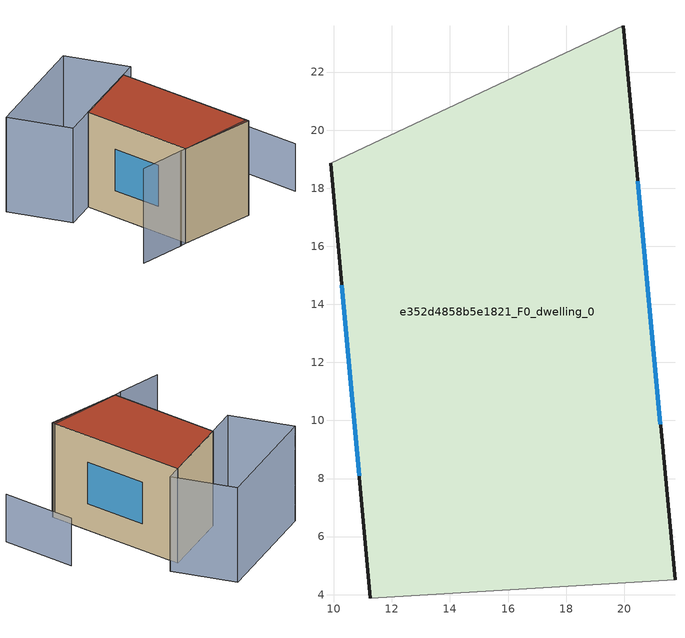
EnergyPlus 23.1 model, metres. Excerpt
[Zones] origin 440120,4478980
e352d4858b5e1821_F0_dwelling_0
 floor ground (EU_floor_Construction): 21.75,4.51 19.97,23.59 9.89,18.87 11.26,3.88 z0
 wall outside (EU_wall_Construction): 19.97,23.59 21.75,4.51 / 11.26,3.88 9.89,18.87 z0:12
 wall adiabatic (EU_wall_Construction): 21.75,4.51 11.26,3.88 / 9.89,18.87 19.97,23.59 z0:12
 window (EU_Window_Construction): 20.47,18.23 21.25,9.87 / 10.87,8.09 10.27,14.66 z3.37:8.63
 roof outside (EU_roof_Construction): 19.97,23.59 21.75,4.51 11.26,3.88 9.89,18.87 z12
shading: 3.93,3.22 10.42,3.81 / 10.38,3.81 21.72,4.87 / 22.06,24.57 5.69,16.87 / 5.69,16.87 2.15,24.4 / 2.15,24.4 18.51,32.1 / 18.51,32.1 22.06,24.57 z0:12; 30.22,5.69 29.29,15.65 z0:6
[Building]
EU S2 Campaign: North Axis=0; Terrain=City; Solar Distribution=FullExterior
[Site:Location]
Madrid: Latitude=40.5; Longitude=-3.5; Time Zone=1; Elevation=609
[SizingPeriod:WeatherFileDays]
AnnualSizingPeriod: Begin Month=1; Begin Day of Month=1; End Month=12; End Day of Month=31; Day of Week for Start Day=Monday; Use Weather File Daylight Saving Period=No; Use Weather File Rain and Snow Indicators=No
[MATERIAL]
EU_InternalMass_Material: Roughness=MediumRough; Thickness=0.1; Conductivity=1; Density=1800; Specific Heat=900; Thermal Absorptance=0.9; Solar Absorptance=0.7; Visible Absorptance=0.7
[MATERIAL:NOMASS] Roughness=MediumRough; Thermal Absorptance=0.9; Solar Absorptance=0.7; Visible Absorptance=0.7
Name | Thermal Resistance
EU_wall_NoMass; EU_roof_NoMass | 2.16768
EU_floor_NoMass | 1.14339
[WINDOWMATERIAL:SIMPLEGLAZINGSYSTEM]
EU_Window_SimpleGlazing: UFactor=3.23888; Solar Heat Gain Coefficient=0.85; Visible Transmittance=0.85
[CONSTRUCTION]
EU_wall_Construction: EU_wall_NoMass
EU_roof_Construction: EU_roof_NoMass
EU_floor_Construction: EU_floor_NoMass
EU_InternalMass_Construction: EU_InternalMass_Material
EU_Window_Construction: EU_Window_SimpleGlazing
[ZONE]
e352d4858b5e1821_F0_dwelling_0: Type=1; Multiplier=1; Ceiling Height=autocalculate; Volume=2154.07; Floor Area=autocalculate; Part of Total Floor Area=Yes
[INTERNALMASS]
e352d4858b5e1821_F0_dwelling_0_EU_InternalMass: Construction=EU_InternalMass_Construction; Zone or ZoneList=e352d4858b5e1821_F0_dwelling_0; Surface Area=179.506
[OTHEREQUIPMENT]
EU_Step8_InternalGain_e352d4858b5e1821_F0_dwelling_0_f000: Fuel Type=Electricity; Zone or ZoneList or Space or SpaceList=e352d4858b5e1821_F0_dwelling_0; Schedule=EU_Step8_GainSchedule_e352d4858b5e1821_F0_dwelling_0_f000; Design Level Calculation Method=Watts/Area; Power per Zone Floor Area=1; Fraction Latent=0; Fraction Radiant=0; Fraction Lost=0; Carbon Dioxide Generation Rate=0; EndUse Subcategory=EU_Step8_InternalGains
[ZONEVENTILATION:DESIGNFLOWRATE]
EU_ConstantAir_e352d4858b5e1821_F0_dwelling_0: Zone or ZoneList or Space or SpaceList=e352d4858b5e1821_F0_dwelling_0; Schedule=EU_AlwaysOn; Design Flow Rate Calculation Method=AirChanges/Hour; Air Changes per Hour=0.480546; Ventilation Type=Natural; Fan Pressure Rise=0; Fan Total Efficiency=1; Constant Term Coefficient=1; Temperature Term Coefficient=0; Velocity Term Coefficient=0; Velocity Squared Term Coefficient=0; Minimum Indoor Temperature=-100; Maximum Indoor Temperature=100; Delta Temperature=-100; Minimum Outdoor Temperature=-100; Maximum Outdoor Temperature=100; Maximum Wind Speed=40
[HVACTEMPLATE:THERMOSTAT]
EU_HeatOnly_e352d4858b5e1821_F0_dwelling_0: Constant Heating Setpoint=20; Constant Cooling Setpoint=50
[HVACTEMPLATE:ZONE:IDEALLOADSAIRSYSTEM]
e352d4858b5e1821_F0_dwelling_0: Template Thermostat=EU_HeatOnly_e352d4858b5e1821_F0_dwelling_0; System Availability Schedule=EU_AlwaysOn; Maximum Heating Supply Air Temperature=50; Minimum Cooling Supply Air Temperature=13; Maximum Heating Supply Air Humidity Ratio=0.0156; Minimum Cooling Supply Air Humidity Ratio=0.0077; Heating Limit=NoLimit; Cooling Limit=NoLimit; Heating Availability Schedule=EU_AlwaysOn; Cooling Availability Schedule=EU_CoolingOff; Dehumidification Control Type=ConstantSensibleHeatRatio; Cooling Sensible Heat Ratio=0.7; Dehumidification Setpoint=60; Humidification Control Type=None; Humidification Setpoint=30; Outdoor Air Method=None; Outdoor Air Flow Rate per Person=0.00944; Outdoor Air Flow Rate per Zone Floor Area=0; Outdoor Air Flow Rate per Zone=0; Demand Controlled Ventilation Type=None; Outdoor Air Economizer Type=NoEconomizer; Heat Recovery Type=None; Sensible Heat Recovery Effectiveness=0.7; Latent Heat Recovery Effectiveness=0.65
[SIZING:ZONE]
e352d4858b5e1821_F0_dwelling_0: Zone Cooling Design Supply Air Temperature Input Method=SupplyAirTemperature; Zone Cooling Design Supply Air Temperature=13; Zone Heating Design Supply Air Temperature Input Method=SupplyAirTemperature; Zone Heating Design Supply Air Temperature=50; Zone Cooling Design Supply Air Humidity Ratio=0.008; Zone Heating Design Supply Air Humidity Ratio=0.008; Cooling Design Air Flow Method=DesignDay; Cooling Design Air Flow Rate=0; Cooling Minimum Air Flow per Zone Floor Area=0.000762; Cooling Minimum Air Flow=0; Cooling Minimum Air Flow Fraction=0.2; Heating Design Air Flow Method=DesignDay; Heating Design Air Flow Rate=0; Heating Maximum Air Flow per Zone Floor Area=0.002032; Heating Maximum Air Flow=0.141576; Heating Maximum Air Flow Fraction=0.3; Account for Dedicated Outdoor Air System=No; Dedicated Outdoor Air System Control Strategy=NeutralSupplyAir; Dedicated Outdoor Air Low Setpoint Temperature for Design=autosize; Dedicated Outdoor Air High Setpoint Temperature for Design=autosize; Zone Load Sizing Method=Sensible Load Only No Latent Load; Zone Latent Cooling Design Supply Air Humidity Ratio Input Method=HumidityRatioDifference; Zone Cooling Design Supply Air Humidity Ratio Difference=0.005; Zone Latent Heating Design Supply Air Humidity Ratio Input Method=HumidityRatioDifference; Zone Humidification Design Supply Air Humidity Ratio Difference=0.005
[SCHEDULE:CONSTANT]
Name | Hourly Value
EU_AlwaysOn | 1
EU_CoolingOff | 0
[SCHEDULE:FILE]
EU_Step8_GainSchedule_e352d4858b5e1821_F0_dwelling_0_f000: File=../../schedules/e352d4858b5e1821/e352d4858b5e1821_F0_dwelling_0_f000_gain.csv; Column Number=1; Rows to Skip at Top=0; Number of Hours of Data=8760; Column Separator=Comma; Interpolate to Timestep=No; Minutes per Item=60; Adjust Schedule for Daylight Savings=Yes
